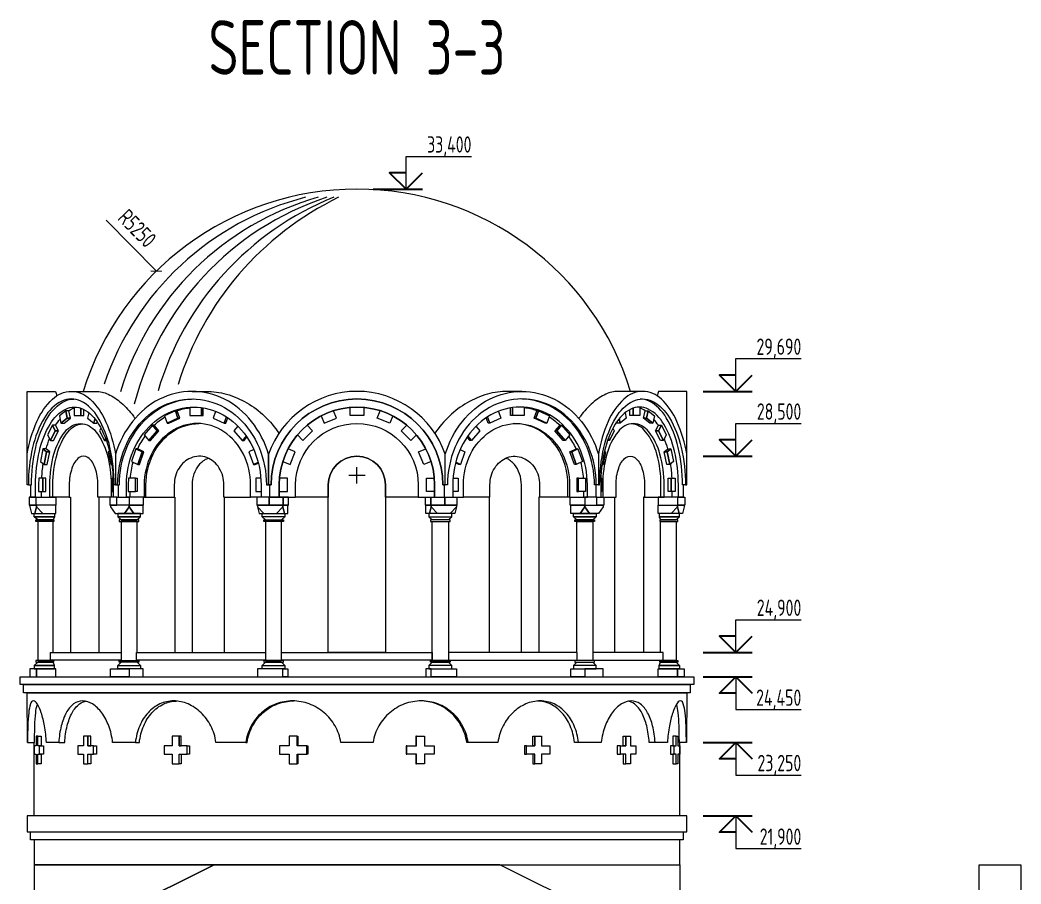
# Model space of a CAD drawing. Header units: millimetres. Extents: x -4890 to 184123, y 36 to 148549.
# Drawn here: x 16530 to 34890, y 86305 to 102157 of the extents above; entities that cross this region are included whole.
import ezdxf

# ---------------------------------------------------------------- set-up
doc = ezdxf.new("R2010")
doc.units = ezdxf.units.MM
for name, color, linetype, lineweight in [('Dimension', 4, 'Continuous', 5), ('Text', 169, 'Continuous', 5), ('Wall_Satelit', 253, 'Continuous', 5)]:
    doc.layers.add(name, color=color, linetype=linetype, lineweight=lineweight)
doc.styles.add('OK300', font='isocpeur.ttf', dxfattribs={"width": 0.7, "height": 300})
doc.styles.get("Standard").update_dxf_attribs({"font": 'arial.ttf'})
doc.dimstyles.get("Standard").update_dxf_attribs({"dimtxt": 0.18, "dimasz": 0.18, "dimexe": 0.18, "dimexo": 0.0625, "dimgap": 0.09, "dimtad": 0, "dimtih": 1, "dimtoh": 1, "dimdec": 4, "dimzin": 0, "dimdsep": 46, "dimtxsty": 'Standard', "dimcen": 0.09, "dimadec": 0, "dimazin": 0, "dimtfac": 1, "dimtdec": 4, "dimtofl": 0, "dimtmove": 0, "dimatfit": 3, "dimfxl": 1, "dimtolj": 1, "dimtzin": 0, "dimarcsym": 0})

# ---------------------------------------------------------------- blocks, each defined once
blk = doc.blocks.new('_ArchTick')
at = {"color": 0, "linetype": 'ByBlock', "const_width": 0.15}
blk.add_lwpolyline([(-0.5, -0.5), (0.5, 0.5)], dxfattribs=at)
blk = doc.blocks.new('*D214')
at = {"layer": 'Defpoints', "color": 0, "transparency": 16777216}
for p in [(19030, 97549), (22710, 93804)]:
    blk.add_point(p, dxfattribs=at)
at = {"layer": 'Dimension', "transparency": 16777216}
for p, q in [((18109, 98486), (19030, 97549)), ((22710, 93654), (22710, 93954)), ((22560, 93804), (22860, 93804))]:
    blk.add_line(p, q, dxfattribs=at)
at = {"layer": 'Dimension', "transparency": 16777216, "xscale": 150, "yscale": 150, "zscale": 150, "rotation": 314.4943165016878}
blk.add_blockref('_ArchTick', (19030, 97549), dxfattribs=at)
at = {"layer": 'Dimension', "transparency": 16777216, "insert": (18679, 98335), "char_height": 300, "attachment_point": 5, "rotation": 314.4943, "style": 'OK300'}
blk.add_mtext('\\A1;R5250', dxfattribs=at)
blk = doc.blocks.new('_Dot')
at = {"layer": 'Dimension', "color": 0, "lineweight": -2}
blk.add_line((-0.5, 0), (-1, 0), dxfattribs=at)
at = {"layer": 'Dimension', "color": 0, "const_width": 0.5}
blk.add_lwpolyline([(-0.25, 0, 1), (0.25, 0, 1)], format="xyb", close=True, dxfattribs=at)

msp = doc.modelspace()

# ---------------------------------------------------------------- linework, layer by layer
at = {"layer": 'Dimension'}
for points in [[(23609.7, 99053.7), (23609.7, 99653.7), (24809.7, 99653.7)], [(29659.7, 95343.7), (29659.7, 95943.7), (30859.7, 95943.7)], [(29659.7, 94153.7), (29659.7, 94753.7), (30859.7, 94753.7)], [(29659.7, 90553.7), (29659.7, 91153.7), (30859.7, 91153.7)], [(29659.7, 90103.7), (29659.7, 89503.7), (30859.7, 89503.7)], [(29659.7, 88903.7), (29659.7, 88303.7), (30859.7, 88303.7)], [(29659.7, 87553.7), (29659.7, 86953.7), (30859.7, 86953.7)]]:
    msp.add_lwpolyline(points, dxfattribs=at)
at = {"layer": 'Dimension', "lineweight": 30}
for points in [[(23609.7, 99353.7), (23309.7, 99353.7), (23609.7, 99053.7), (23909.7, 99353.7)], [(23009.7, 99053.7), (23909.7, 99053.7)], [(29659.7, 95643.7), (29359.7, 95643.7), (29659.7, 95343.7), (29959.7, 95643.7)], [(29059.7, 95343.7), (29959.7, 95343.7)], [(29659.7, 94453.7), (29359.7, 94453.7), (29659.7, 94153.7), (29959.7, 94453.7)], [(29059.7, 94153.7), (29959.7, 94153.7)], [(29659.7, 90853.7), (29359.7, 90853.7), (29659.7, 90553.7), (29959.7, 90853.7)], [(29059.7, 90553.7), (29959.7, 90553.7)], [(29059.7, 90103.7), (29959.7, 90103.7)], [(29659.7, 89803.7), (29359.7, 89803.7), (29659.7, 90103.7), (29959.7, 89803.7)], [(29059.7, 88903.7), (29959.7, 88903.7)], [(29659.7, 88603.7), (29359.7, 88603.7), (29659.7, 88903.7), (29959.7, 88603.7)], [(29059.7, 87553.7), (29959.7, 87553.7)], [(29659.7, 87253.7), (29359.7, 87253.7), (29659.7, 87553.7), (29959.7, 87253.7)]]:
    msp.add_lwpolyline(points, dxfattribs=at)
at = {"layer": 'Wall_Satelit'}
for points in [[(17814.2, 95199.7, -0.1035735), (18100.4, 94791.7, -0.0646477), (18280.7, 94188.5), (18280.7, 93628.7), (18257.7, 93628.7, 0.058534), (18179.7, 94312.1, 0.0797956), (17961.2, 94860.1, 0.1449935), (17645.4, 95164.2, 0.2253232), (17295, 95164.2, 0.145), (16979.2, 94860.1, 0.0798079), (16760.7, 94312.1, 0.0585284), (16682.7, 93628.7), (16659.7, 93628.7), (16659.7, 94188.5, -0.0646419), (16840, 94791.7, -0.1035671), (17126.2, 95199.7, -0.1844602), (17470.2, 95343.7, -0.1844602)], [(21048.6, 93628.7), (21088.6, 93628.7), (21088.6, 94188.5, 0.0960321), (20776.2, 94791.7, 0.107543), (20280.5, 95199.7, 0.1179153), (19684.7, 95343.7, 0.1179123), (19088.8, 95199.7, 0.1075353), (18593.1, 94791.7, 0.0960272), (18280.7, 94188.5), (18280.7, 93628.7), (18320.7, 93628.7, -0.0988043), (18455.7, 94312.1, -0.1081303), (18834.2, 94860.1, -0.1224212), (19381.1, 95164.2, -0.1300893), (19988.2, 95164.2, -0.1224249), (20535.1, 94860.1, -0.1081252), (20913.6, 94312.1, -0.0988043), (21048.6, 93628.7)], [(24284.7, 93628.7), (24330.7, 93628.7), (24330.7, 94188.5, 0.7126571), (21088.6, 94188.5), (21088.6, 93628.7), (21134.7, 93628.7, -1)], [(24370.7, 93628.7), (24330.7, 93628.7), (24330.7, 94188.5, -0.0960321), (24643.1, 94791.7, -0.107543), (25138.8, 95199.7, -0.1179153), (25734.7, 95343.7, -0.1179123), (26330.5, 95199.7, -0.1075353), (26826.2, 94791.7, -0.0960272), (27138.6, 94188.5), (27138.6, 93628.7), (27098.6, 93628.7, 0.0988043), (26963.6, 94312.1, 0.1081303), (26585.1, 94860.1, 0.1224212), (26038.2, 95164.2, 0.1300893), (25431.1, 95164.2, 0.1224249), (24884.2, 94860.1, 0.1081252), (24505.7, 94312.1, 0.0988043), (24370.7, 93628.7)], [(27605.1, 95199.7, 0.1035735), (27318.9, 94791.7, 0.0646477), (27138.6, 94188.5), (27138.6, 93628.7), (27161.6, 93628.7, -0.058534), (27239.6, 94312.1, -0.0797956), (27458.1, 94860.1, -0.1449935), (27773.9, 95164.2, -0.2253232), (28124.3, 95164.2, -0.145), (28440.1, 94860.1, -0.0798079), (28658.6, 94312.1, -0.0585284), (28736.6, 93628.7), (28759.7, 93628.7), (28759.7, 94188.5, 0.0646419), (28579.3, 94791.7, 0.1035671), (28293.1, 95199.7, 0.1844602), (27949.1, 95343.7, 0.1844602)], [(21134.7, 93628.7), (21106, 93628.7), (21106, 93403.7), (21284.7, 93403.7), (21284.7, 93628.7, -1), (24134.7, 93628.7), (24134.7, 93403.7), (24313.3, 93403.7), (24313.3, 93628.7), (24284.7, 93628.7, 1)], [(18807.9, 93403.7), (18483.1, 93403.7), (18483.1, 93628.7, -0.0988087), (18605.3, 94247, -0.1081083), (18947.7, 94742.8, -0.1224407), (19442.5, 95018, -0.1301271), (19991.8, 95018, -0.1224407), (20486.6, 94742.8, -0.1080977), (20829, 94247, -0.0988149), (20951.2, 93628.7), (20951.2, 93403.7), (20756.4, 93403.7), (20756.4, 93628.7, 0.1159641), (20625.9, 94191.2, 0.1303618), (20269.3, 94603, 0.1486737), (19782.2, 94753.7, 0.1486725), (19295, 94603, 0.1303559), (18938.4, 94191.2, 0.1159576), (18807.9, 93628.7)], [(23834.7, 93403.7), (24134.7, 93403.7), (24134.7, 93628.7, 1), (21284.7, 93628.7), (21284.7, 93403.7), (21584.7, 93403.7), (21584.7, 93628.7, -1), (23834.7, 93628.7), (23834.7, 93403.7)], [(26611.4, 93403.7), (26936.2, 93403.7), (26936.2, 93628.7, 0.0988087), (26814, 94247, 0.1081083), (26471.6, 94742.8, 0.1224407), (25976.8, 95018, 0.1301271), (25427.5, 95018, 0.1224407), (24932.7, 94742.8, 0.1080977), (24590.3, 94247, 0.0988149), (24468.1, 93628.7), (24468.1, 93403.7), (24662.9, 93403.7), (24662.9, 93628.7, -0.1159641), (24793.4, 94191.2, -0.1303618), (25150, 94603, -0.1486737), (25637.2, 94753.7, -0.1486725), (26124.3, 94603, -0.1303559), (26480.9, 94191.2, -0.1159576), (26611.4, 93628.7)], [(21584.7, 93403.7), (21584.7, 93628.7, -1), (23834.7, 93628.7), (23834.7, 93403.7), (23234.7, 93403.7), (23234.7, 93628.7, 1), (22184.7, 93628.7), (22184.7, 93403.7)], [(17978.5, 90553.7), (17978.5, 93403.7), (17957.9, 93403.7), (17957.9, 93628.7, 0.0854286), (17907.7, 93937.3, 0.1574785), (17776.5, 94128, 0.3168641), (17614.3, 94128, 0.1574785), (17483, 93937.3, 0.0854286), (17432.9, 93628.7), (17432.9, 93403.7), (17453.5, 93403.7), (17453.5, 90553.7)], [(20281.2, 90553.7), (20281.2, 93403.7), (20269.3, 93403.7), (20269.3, 93628.7, 0.1405423), (20182.5, 93937.3, 0.164114), (19955.2, 94128, 0.1999914), (19661.2, 94120.4, 0.1641376), (19446.8, 93937.3, 0.1405658), (19360, 93628.7), (19360, 93403.7), (19371.9, 93403.7), (19371.9, 90553.7)], [(22184.7, 90553.7), (22184.7, 93628.7, -1), (23234.7, 93628.7), (23234.7, 90553.7)], [(25138.1, 90553.7), (25138.1, 93403.7), (25150, 93403.7), (25150, 93628.7, -0.1405423), (25236.8, 93937.3, -0.164114), (25464.1, 94128, -0.1999914), (25758.1, 94120.4, -0.1641376), (25972.5, 93937.3, -0.1405658), (26059.3, 93628.7), (26059.3, 93403.7), (26047.4, 93403.7), (26047.4, 90553.7)], [(27440.8, 90553.7), (27440.8, 93403.7), (27461.4, 93403.7), (27461.4, 93628.7, -0.0854286), (27511.6, 93937.3, -0.1574785), (27642.8, 94128, -0.3168641), (27805.1, 94128, -0.1574785), (27936.3, 93937.3, -0.0854286), (27986.4, 93628.7), (27986.4, 93403.7), (27965.8, 93403.7), (27965.8, 90553.7)], [(22709.7, 89813.7), (28759.7, 89813.7), (28752.4, 88903.7, 0.0072971), (28746.3, 89206.4, 0.0189197), (28729.8, 89447.3, 0.0601223), (28696.2, 89608.4, 0.3078086), (28643.4, 89663.7, 0.2346755), (28575, 89608.4, 0.0623089), (28501.3, 89447.3, 0.036122), (28440.5, 89206.4, 0.0315664), (28405.5, 88903.7), (28179.4, 88903.7, 0.0444181), (28133, 89206.4, 0.0641275), (28041.7, 89447.3, 0.1104474), (27906, 89608.4, 0.1597558), (27740, 89663.7, 0.1395558), (27560.8, 89608.4, 0.0945827), (27391.2, 89447.3, 0.0697233), (27262.3, 89206.4, 0.062942), (27191.5, 88903.7), (26773.6, 88903.7, 0.0717393), (26694.1, 89206.4, 0.0830906), (26541.9, 89447.3, 0.1016692), (26324.8, 89608.4, 0.1083476), (26070.9, 89663.7, 0.1016088), (25808.1, 89608.4, 0.091264), (25568.3, 89447.3, 0.0824864), (25391, 89206.4, 0.0823936), (25295.1, 88903.7), (24749.1, 88903.7, 0.0866888), (24648.6, 89206.4, 0.0873007), (24458.6, 89447.3, 0.0916947), (24193.1, 89608.4, 0.0908954), (23889.9, 89663.7, 0.0891481), (23583.6, 89608.4, 0.0884215), (23310.2, 89447.3, 0.0865111), (23111.5, 89206.4, 0.090048), (23005.2, 88903.7), (22709.7, 88903.7), (22414.1, 88903.7, 0.090048), (22307.9, 89206.4, 0.0865111), (22109.1, 89447.3, 0.0884215), (21835.7, 89608.4, 0.0891481), (21529.4, 89663.7, 0.0908954), (21226.2, 89608.4, 0.0916947), (20960.7, 89447.3, 0.0873007), (20770.8, 89206.4, 0.0866888), (20670.2, 88903.7), (20124.2, 88903.7, 0.0823936), (20028.3, 89206.4, 0.0824864), (19851, 89447.3, 0.091264), (19611.2, 89608.4, 0.1016088), (19348.5, 89663.7, 0.1083476), (19094.5, 89608.4, 0.1016692), (18877.4, 89447.3, 0.0830906), (18725.2, 89206.4, 0.0717393), (18645.7, 88903.7), (18227.8, 88903.7, 0.062942), (18157, 89206.4, 0.0697233), (18028.1, 89447.3, 0.0945827), (17858.5, 89608.4, 0.1395558), (17679.3, 89663.7, 0.1597558), (17513.3, 89608.4, 0.1104474), (17377.6, 89447.3, 0.0641275), (17286.3, 89206.4, 0.0444181), (17239.9, 88903.7), (17013.8, 88903.7, 0.0315664), (16978.8, 89206.4, 0.036122), (16918, 89447.3, 0.0623089), (16844.4, 89608.4, 0.2346755), (16775.9, 89663.7, 0.3078086), (16723.1, 89608.4, 0.0601223), (16689.5, 89447.3, 0.0189197), (16673, 89206.4, 0.0072971), (16666.9, 88903.7), (16659.7, 89813.7)]]:
    msp.add_lwpolyline(points, format="xyb", close=True, dxfattribs=at)
for points in [[(16659.7, 94188.5), (16659.7, 95343.7), (17179.7, 95343.7, -0.0044536), (17204.6, 95261.3, 4.4190412)], [(17470.2, 95343.7), (17920.6, 95343.7, -0.1050398), (18143.5, 95291.9, -0.0730773), (18383.5, 95135, -0.0542736), (18609, 94889.5, -0.0214192), (18638.1, 94846.1, 3.5532198)], [(19684.7, 95343.7), (19942.8, 95343.7, -0.0683076), (20315, 95291.9, -0.1215412), (21013.4, 94889.5, -0.0572217), (21278.4, 94573.6, 3.3284029)], [(25734.7, 95343.7), (25476.5, 95343.7, 0.0683076), (25104.3, 95291.9, 0.1215412), (24405.9, 94889.5, 0.0572217), (24140.9, 94573.6, -3.3284029)], [(27949.1, 95343.7), (27498.7, 95343.7, 0.1050398), (27275.8, 95291.9, 0.0730773), (27035.8, 95135, 0.0542736), (26810.3, 94889.5, 0.0214192), (26781.2, 94846.1, -3.5532198)], [(28759.7, 94188.5), (28759.7, 95343.7), (28239.6, 95343.7, 0.0044536), (28214.7, 95261.3, -4.4190412)], [(16682.7, 93628.7), (16739, 93628.7, -0.0585397), (16817, 94312.1, -0.0798015), (17035.5, 94860.1, -0.1449935), (17351.3, 95164.2, -0.1292421), (17515.4, 95201.2, 0.107296)], [(18320.7, 93628.7), (18353.2, 93628.7, -0.0988043), (18488.2, 94312.1, -0.1081303), (18866.7, 94860.1, -0.1224212), (19413.6, 95164.2, -0.0673537), (19714.3, 95203.4, 0.1239794)], [(27098.6, 93628.7), (27066.1, 93628.7, 0.0988043), (26931.1, 94312.1, 0.1081303), (26552.6, 94860.1, 0.1224212), (26005.7, 95164.2, 0.0673537), (25705, 95203.4, -0.1239794)], [(28736.6, 93628.7), (28680.3, 93628.7, 0.0585397), (28602.3, 94312.1, 0.0798015), (28383.8, 94860.1, 0.1449935), (28068, 95164.2, 0.1292421), (27903.9, 95201.2, -0.107296)], [(16724.7, 93628.7), (16724.7, 93403.7), (16814, 93403.7), (16814, 93628.7, -0.058532), (16884.6, 94247, -0.0797795), (17082.3, 94742.8, -0.1450106), (17367.9, 95018, -0.2253868), (17685, 95018, -0.1450178), (17970.7, 94742.8, -0.0797865), (18168.4, 94247, -0.058532), (18239, 93628.7), (18239, 93403.7)], [(17425.2, 94988, -0.0938993), (17520.3, 95038.1, -0.0938993)], [(19411.7, 94988, -0.0583327), (19641.4, 95040.8, -0.0583327)], [(26007.6, 94988, 0.0583327), (25777.9, 95040.8, 0.0583327)], [(28694.7, 93628.7), (28694.7, 93403.7), (28605.3, 93403.7), (28605.3, 93628.7, 0.058532), (28534.8, 94247, 0.0797795), (28337.1, 94742.8, 0.1450106), (28051.4, 95018, 0.2253868), (27734.3, 95018, 0.1450178), (27448.6, 94742.8, 0.0797865), (27250.9, 94247, 0.058532), (27180.3, 93628.7), (27180.3, 93403.7)], [(27994.1, 94988, 0.0938993), (27899, 95038.1, 0.0938993)], [(17432.9, 93403.7), (17076.6, 93403.7), (17076.6, 93628.7, -0.0693554), (17151.9, 94191.2, -0.1059815), (17357.8, 94603, -0.2206041), (17639.1, 94753.7, -0.2206041), (17920.3, 94603, -0.1059893), (18126.2, 94191.2, -0.0693621), (18201.6, 93628.7), (18201.6, 93403.7), (17978.5, 93403.7)], [(17132.9, 93403.7), (17132.9, 93628.7, -0.0693485), (17208.2, 94191.2, -0.1059741), (17414.1, 94603, -0.2205776), (17678.7, 94749.3, 0.1686622)], [(17181.4, 94720.9, -0.0307667), (17265.6, 94833.4, -0.0307667)], [(18840.4, 93403.7), (18840.4, 93628.7, -0.1159576), (18970.9, 94191.2, -0.1303559), (19327.5, 94603, -0.1486678), (19810.7, 94753.1, 0.993949)], [(18989.4, 94720.9, -0.0457022), (19186.2, 94872.7, -0.0457022)], [(26578.9, 93403.7), (26578.9, 93628.7, 0.1159576), (26448.4, 94191.2, 0.1303559), (26091.8, 94603, 0.1486678), (25608.6, 94753.1, -0.993949)], [(26429.9, 94720.9, 0.0457022), (26233.1, 94872.7, 0.0457022)], [(27986.4, 93403.7), (28342.7, 93403.7), (28342.7, 93628.7, 0.0693554), (28267.4, 94191.2, 0.1059815), (28061.5, 94603, 0.2206041), (27780.2, 94753.7, 0.2206041), (27499, 94603, 0.1059893), (27293.1, 94191.2, 0.0693621), (27217.7, 93628.7), (27217.7, 93403.7), (27440.8, 93403.7)], [(28286.4, 93403.7), (28286.4, 93628.7, 0.0693485), (28211.1, 94191.2, 0.1059741), (28005.2, 94603, 0.2205776), (27740.6, 94749.3, -0.1686622)], [(28237.9, 94720.9, 0.0307667), (28153.7, 94833.4, 0.0307667)], [(17007.3, 94287.4, -0.0221598), (17070.5, 94476.6, -0.0221598)], [(18687.8, 94287.4, -0.0435093), (18823.3, 94521.6, -0.0435093)], [(26731.5, 94287.4, 0.0435093), (26596, 94521.6, 0.0435093)], [(28412, 94287.4, 0.0221598), (28348.8, 94476.6, 0.0221598)], [(16929.3, 93753.7, -0.0242371), (16953.8, 94014.5, -0.0242371)], [(18553.4, 93753.7, -0.0440403), (18602.5, 94042.1, -0.0440403)], [(19693.4, 90553.7), (19693.4, 93628.7, -0.0816218), (19726.1, 93829.7, -0.091475), (19819.9, 94000, -0.1225596), (19977, 94118.8, 0.2059016)], [(25725.9, 90553.7), (25725.9, 93628.7, 0.0816218), (25693.2, 93829.7, 0.091475), (25599.5, 94000, 0.1225596), (25442.3, 94118.8, -0.2059016)], [(26865.9, 93753.7, 0.0440403), (26816.8, 94042.1, 0.0440403)], [(28490, 93753.7, 0.0242371), (28465.5, 94014.5, 0.0242371)], [(16666.9, 88903.7), (16795.8, 88903.7, -0.007022), (16801.6, 89206.4, -0.0187201), (16817.6, 89447.2, -0.0600416), (16848.8, 89601.1, 0.1611355)], [(17239.9, 88903.7), (17349.3, 88903.7, -0.0442034), (17395.3, 89206.4, -0.0640675), (17486.2, 89447.2, -0.1105779), (17621.5, 89608.4, -0.1597218), (17742.1, 89656.5, 3.075377)], [(18645.7, 88903.7), (18718.8, 88903.7, -0.0716239), (18798.1, 89206.4, -0.0831407), (18950, 89447.2, -0.1017353), (19166.8, 89608.4, -0.1082922), (19399.6, 89661.5, 0.6290144)], [(20670.2, 88903.7), (20695.9, 88903.7, -0.0866245), (20796.3, 89206.4, -0.0873402), (20986.1, 89447.2, -0.0916876), (21251.5, 89608.4, -0.0908063), (21551.4, 89663.4, 0.5189537)], [(24749.1, 88903.7), (24723.5, 88903.7, 0.0866245), (24623, 89206.4, 0.0873402), (24433.2, 89447.2, 0.0916876), (24167.8, 89608.4, 0.0908063), (23867.9, 89663.4, -0.5189537)], [(26773.6, 88903.7), (26700.5, 88903.7, 0.0716239), (26621.2, 89206.4, 0.0831407), (26469.3, 89447.2, 0.1017353), (26252.5, 89608.4, 0.1082922), (26019.7, 89661.5, -0.6290144)], [(28179.4, 88903.7), (28070.1, 88903.7, 0.0442034), (28024, 89206.4, 0.0640675), (27933.1, 89447.2, 0.1105779), (27797.8, 89608.4, 0.1597218), (27677.2, 89656.5, -3.075377)], [(28752.4, 88903.7), (28623.5, 88903.7, 0.007022), (28617.7, 89206.4, 0.0187201), (28601.7, 89447.2, 0.0600416), (28570.5, 89601.1, -0.1611355)]]:
    msp.add_lwpolyline(points, format="xyb", dxfattribs=at)
for points in [[(17253.4, 94892.3), (17281.1, 94758.8), (17396.6, 94854.5), (17368.9, 94988)], [(17368.9, 94988), (17396.6, 94854.5), (17452.9, 94854.5), (17425.2, 94988)], [(19179.2, 94892.3), (19227.1, 94758.8), (19427.1, 94854.5), (19379.2, 94988)], [(19379.2, 94988), (19427.1, 94854.5), (19459.6, 94854.5), (19411.7, 94988)], [(26040.1, 94988), (25992.2, 94854.5), (25959.7, 94854.5), (26007.6, 94988)], [(26240.1, 94892.3), (26192.2, 94758.8), (25992.2, 94854.5), (26040.1, 94988)], [(28050.4, 94988), (28022.7, 94854.5), (27966.5, 94854.5), (27994.1, 94988)], [(28165.9, 94892.3), (28138.2, 94758.8), (28022.7, 94854.5), (28050.4, 94988)], [(17281.1, 94758.8), (17337.4, 94758.8), (17452.9, 94854.5), (17396.6, 94854.5)], [(19459.6, 94854.5), (19427.1, 94854.5), (19227.1, 94758.8), (19259.6, 94758.8)], [(25959.7, 94854.5), (25992.2, 94854.5), (26192.2, 94758.8), (26159.7, 94758.8)], [(28138.2, 94758.8), (28081.9, 94758.8), (27966.5, 94854.5), (28022.7, 94854.5)], [(17125.1, 94720.9), (17036.7, 94544.1), (17087.8, 94441.9), (17176.2, 94618.7)], [(17176.2, 94618.7), (17087.8, 94441.9), (17144.1, 94441.9), (17232.5, 94618.7)], [(17125.1, 94720.9), (17176.2, 94618.7), (17232.5, 94618.7), (17181.4, 94720.9)], [(18956.9, 94720.9), (18803.8, 94544.1), (18892.3, 94441.9), (19045.4, 94618.7)], [(19077.9, 94618.7), (19045.4, 94618.7), (18892.3, 94441.9), (18924.8, 94441.9)], [(18956.9, 94720.9), (19045.4, 94618.7), (19077.9, 94618.7), (18989.4, 94720.9)], [(26462.4, 94720.9), (26373.9, 94618.7), (26341.4, 94618.7), (26429.9, 94720.9)], [(26341.4, 94618.7), (26373.9, 94618.7), (26527, 94441.9), (26494.5, 94441.9)], [(26462.4, 94720.9), (26615.5, 94544.1), (26527, 94441.9), (26373.9, 94618.7)], [(28294.2, 94720.9), (28243.1, 94618.7), (28186.8, 94618.7), (28237.9, 94720.9)], [(28243.1, 94618.7), (28331.5, 94441.9), (28275.2, 94441.9), (28186.8, 94618.7)], [(28294.2, 94720.9), (28382.6, 94544.1), (28331.5, 94441.9), (28243.1, 94618.7)], [(16951, 94287.4), (16903.1, 94056.5), (16969.9, 94001.2), (17017.7, 94232.1)], [(17007.3, 94287.4), (16951, 94287.4), (17017.7, 94232.1), (17074, 94232.1)], [(17074, 94232.1), (17017.7, 94232.1), (16969.9, 94001.2), (17026.2, 94001.2)], [(18655.3, 94287.4), (18572.5, 94056.5), (18688.1, 94001.2), (18771, 94232.1)], [(18655.3, 94287.4), (18771, 94232.1), (18803.5, 94232.1), (18687.8, 94287.4)], [(18803.5, 94232.1), (18771, 94232.1), (18688.1, 94001.2), (18720.6, 94001.2)], [(26764, 94287.4), (26648.4, 94232.1), (26615.9, 94232.1), (26731.5, 94287.4)], [(26615.9, 94232.1), (26648.4, 94232.1), (26731.2, 94001.2), (26698.7, 94001.2)], [(26764, 94287.4), (26846.8, 94056.5), (26731.2, 94001.2), (26648.4, 94232.1)], [(28412, 94287.4), (28468.3, 94287.4), (28401.6, 94232.1), (28345.3, 94232.1)], [(28345.3, 94232.1), (28401.6, 94232.1), (28449.4, 94001.2), (28393.1, 94001.2)], [(28468.3, 94287.4), (28516.2, 94056.5), (28449.4, 94001.2), (28401.6, 94232.1)], [(16873, 93753.7), (16870.3, 93628.7), (16870.3, 93503.7), (16945.3, 93503.7), (16945.3, 93753.7)], [(16945.3, 93753.7), (16945.3, 93503.7), (17001.6, 93503.7), (17001.6, 93753.7)], [(18520.3, 93753.7), (18515.6, 93628.7), (18515.6, 93503.7), (18645.5, 93503.7), (18645.5, 93753.7)], [(18645.5, 93753.7), (18678, 93753.7), (18678, 93503.7), (18645.5, 93503.7)], [(26773.8, 93753.7), (26741.3, 93753.7), (26741.3, 93503.7), (26773.8, 93503.7)], [(26899, 93753.7), (26903.7, 93628.7), (26903.7, 93503.7), (26773.8, 93503.7), (26773.8, 93753.7)], [(28474, 93753.7), (28474, 93503.7), (28417.7, 93503.7), (28417.7, 93753.7)], [(28546.3, 93753.7), (28549, 93628.7), (28549, 93503.7), (28474, 93503.7), (28474, 93753.7)], [(16697.1, 93253.7), (16826.5, 93253.7), (16826.5, 93403.7), (16697.1, 93403.7)], [(16826.5, 93403.7), (17186.9, 93403.7), (17186.9, 93253.7), (16826.5, 93253.7)], [(18178.7, 93253.7), (18308.2, 93253.7), (18308.2, 93403.7), (18178.7, 93403.7)], [(18308.2, 93403.7), (18532.3, 93403.7), (18532.3, 93253.7), (18308.2, 93253.7)], [(18532.3, 93253.7), (18796.1, 93253.7), (18796.1, 93403.7), (18532.3, 93403.7)], [(20874.5, 93253.7), (21098.6, 93253.7), (21098.6, 93403.7), (20874.5, 93403.7)], [(21098.6, 93253.7), (21357.4, 93253.7), (21357.4, 93403.7), (21098.6, 93403.7)], [(21357.4, 93253.7), (21454, 93253.7), (21454, 93403.7), (21357.4, 93403.7)], [(24061.9, 93253.7), (23965.3, 93253.7), (23965.3, 93403.7), (24061.9, 93403.7)], [(24320.7, 93253.7), (24061.9, 93253.7), (24061.9, 93403.7), (24320.7, 93403.7)], [(24544.9, 93253.7), (24320.7, 93253.7), (24320.7, 93403.7), (24544.9, 93403.7)], [(26887, 93253.7), (26623.2, 93253.7), (26623.2, 93403.7), (26887, 93403.7)], [(27111.2, 93403.7), (26887, 93403.7), (26887, 93253.7), (27111.2, 93253.7)], [(27240.6, 93253.7), (27111.2, 93253.7), (27111.2, 93403.7), (27240.6, 93403.7)], [(28592.8, 93403.7), (28232.4, 93403.7), (28232.4, 93253.7), (28592.8, 93253.7)], [(28722.2, 93253.7), (28592.8, 93253.7), (28592.8, 93403.7), (28722.2, 93403.7)], [(16707.1, 93253.7), (16707.1, 93223.7), (16738.2, 93103.7), (16800.3, 93103.7), (16831.3, 93223.7), (16831.3, 93253.7)], [(16791.1, 93103.7), (17163.5, 93103.7), (17163.5, 93043.7), (16791.1, 93043.7)], [(16831.3, 93223.7), (16800.3, 93103.7), (16947.2, 93103.7)], [(16831.3, 93253.7), (16831.3, 93223.7), (16947.2, 93103.7), (17183.9, 93103.7), (17183.9, 93253.7)], [(18191.2, 93253.7), (18191.2, 93223.7), (18276.1, 93103.7), (18445.8, 93103.7), (18530.7, 93223.7), (18530.7, 93253.7)], [(18321, 93043.7), (18737.9, 93043.7), (18737.9, 93103.7), (18321, 93103.7)], [(18530.7, 93223.7), (18445.8, 93103.7), (18615.5, 93103.7)], [(18530.7, 93253.7), (18530.7, 93223.7), (18615.5, 93103.7), (18788.7, 93103.7), (18788.7, 93253.7)], [(20886.1, 93253.7), (20886.1, 93223.7), (21002, 93103.7), (21233.8, 93103.7), (21349.7, 93223.7), (21349.7, 93253.7)], [(20886.1, 93223.7), (20917.2, 93103.7), (21002, 93103.7)], [(20970.9, 93103.7), (21388.4, 93103.7), (21388.4, 93043.7), (20970.9, 93043.7)], [(21233.8, 93103.7), (21380.8, 93103.7), (21349.7, 93223.7)], [(21349.7, 93253.7), (21349.7, 93223.7), (21380.8, 93103.7), (21444.2, 93103.7), (21444.2, 93253.7)], [(24069.6, 93253.7), (24069.6, 93223.7), (24038.5, 93103.7), (23975.1, 93103.7), (23975.1, 93253.7)], [(24448.4, 93103.7), (24030.9, 93103.7), (24030.9, 93043.7), (24448.4, 93043.7)], [(24185.5, 93103.7), (24038.5, 93103.7), (24069.6, 93223.7)], [(24533.2, 93253.7), (24533.2, 93223.7), (24417.3, 93103.7), (24185.5, 93103.7), (24069.6, 93223.7), (24069.6, 93253.7)], [(24533.2, 93223.7), (24502.2, 93103.7), (24417.3, 93103.7)], [(26888.7, 93253.7), (26888.7, 93223.7), (26803.8, 93103.7), (26630.6, 93103.7), (26630.6, 93253.7)], [(27098.3, 93043.7), (26681.4, 93043.7), (26681.4, 93103.7), (27098.3, 93103.7)], [(26888.7, 93223.7), (26973.5, 93103.7), (26803.8, 93103.7)], [(27228.1, 93253.7), (27228.1, 93223.7), (27143.2, 93103.7), (26973.5, 93103.7), (26888.7, 93223.7), (26888.7, 93253.7)], [(28588, 93253.7), (28588, 93223.7), (28472.1, 93103.7), (28235.4, 93103.7), (28235.4, 93253.7)], [(28628.2, 93103.7), (28255.8, 93103.7), (28255.8, 93043.7), (28628.2, 93043.7)], [(28588, 93223.7), (28619, 93103.7), (28472.1, 93103.7)], [(28712.2, 93253.7), (28712.2, 93223.7), (28681.2, 93103.7), (28619, 93103.7), (28588, 93223.7), (28588, 93253.7)], [(16791.1, 93043.7), (17163.5, 93043.7), (17140.7, 92983.7), (16855.3, 92983.7)], [(16821, 92983.7), (17152.8, 92983.7), (17152.8, 92953.7), (16821, 92953.7)], [(16855.3, 90403.7), (17140.7, 90403.7), (17140.7, 90413.7), (17091.7, 90413.7), (17091.7, 90553.7), (17140.7, 90553.7), (17140.7, 92953.7), (16855.3, 92953.7)], [(18321, 93043.7), (18384.2, 92983.7), (18679, 92983.7), (18737.9, 93043.7)], [(18350.7, 92953.7), (18710.5, 92953.7), (18710.5, 92983.7), (18350.7, 92983.7)], [(18679, 90553.7), (18679, 92953.7), (18384.2, 92953.7), (18384.2, 90403.7), (18679, 90403.7), (18679, 90413.7), (18668.9, 90413.7), (18668.9, 90553.7)], [(20970.9, 93043.7), (21032.9, 92983.7), (21327.8, 92983.7), (21388.4, 93043.7)], [(21000.1, 92983.7), (21359.9, 92983.7), (21359.9, 92953.7), (21000.1, 92953.7)], [(21032.9, 90403.7), (21327.8, 90403.7), (21327.8, 92953.7), (21032.9, 92953.7)], [(24448.4, 93043.7), (24386.4, 92983.7), (24091.5, 92983.7), (24030.9, 93043.7)], [(24419.2, 92983.7), (24059.4, 92983.7), (24059.4, 92953.7), (24419.2, 92953.7)], [(24386.4, 90403.7), (24091.5, 90403.7), (24091.5, 92953.7), (24386.4, 92953.7)], [(27098.3, 93043.7), (27035.1, 92983.7), (26740.3, 92983.7), (26681.4, 93043.7)], [(27068.6, 92953.7), (26708.8, 92953.7), (26708.8, 92983.7), (27068.6, 92983.7)], [(26740.3, 90553.7), (26740.3, 92953.7), (27035.1, 92953.7), (27035.1, 90403.7), (26740.3, 90403.7), (26740.3, 90413.7), (26750.4, 90413.7), (26750.4, 90553.7)], [(28628.2, 93043.7), (28255.8, 93043.7), (28278.6, 92983.7), (28564, 92983.7)], [(28598.3, 92983.7), (28266.5, 92983.7), (28266.5, 92953.7), (28598.3, 92953.7)], [(28564, 90403.7), (28278.6, 90403.7), (28278.6, 90413.7), (28327.6, 90413.7), (28327.6, 90553.7), (28278.6, 90553.7), (28278.6, 92953.7), (28564, 92953.7)], [(17091.7, 90553.7), (18384.2, 90553.7), (18384.2, 90413.7), (17091.7, 90413.7)], [(18668.9, 90553.7), (21032.9, 90553.7), (21032.9, 90413.7), (18668.9, 90413.7)], [(21327.8, 90553.7), (24091.5, 90553.7), (24091.5, 90413.7), (21327.8, 90413.7)], [(26750.4, 90553.7), (24386.4, 90553.7), (24386.4, 90413.7), (26750.4, 90413.7)], [(28327.6, 90553.7), (27035.1, 90553.7), (27035.1, 90413.7), (28327.6, 90413.7)], [(16855.3, 90373.7), (16791.1, 90313.7), (17163.5, 90313.7), (17140.7, 90373.7)], [(16821, 90373.7), (17152.8, 90373.7), (17152.8, 90403.7), (16821, 90403.7)], [(18384.2, 90373.7), (18321, 90313.7), (18737.9, 90313.7), (18679, 90373.7)], [(18350.7, 90403.7), (18710.5, 90403.7), (18710.5, 90373.7), (18350.7, 90373.7)], [(21032.9, 90373.7), (20970.9, 90313.7), (21388.4, 90313.7), (21327.8, 90373.7)], [(21000.1, 90373.7), (21359.9, 90373.7), (21359.9, 90403.7), (21000.1, 90403.7)], [(24386.4, 90373.7), (24448.4, 90313.7), (24030.9, 90313.7), (24091.5, 90373.7)], [(24419.2, 90373.7), (24059.4, 90373.7), (24059.4, 90403.7), (24419.2, 90403.7)], [(27035.1, 90373.7), (27098.3, 90313.7), (26681.4, 90313.7), (26740.3, 90373.7)], [(27068.6, 90403.7), (26708.8, 90403.7), (26708.8, 90373.7), (27068.6, 90373.7)], [(28564, 90373.7), (28628.2, 90313.7), (28255.8, 90313.7), (28278.6, 90373.7)], [(28598.3, 90373.7), (28266.5, 90373.7), (28266.5, 90403.7), (28598.3, 90403.7)], [(16831.3, 90253.7), (16707.1, 90253.7), (16707.1, 90103.7), (16831.3, 90103.7)], [(16791.1, 90253.7), (17163.5, 90253.7), (17163.5, 90313.7), (16791.1, 90313.7)], [(16831.3, 90103.7), (17183.9, 90103.7), (17183.9, 90253.7), (16831.3, 90253.7)], [(18530.7, 90103.7), (18191.2, 90103.7), (18191.2, 90253.7), (18530.7, 90253.7)], [(18321, 90313.7), (18737.9, 90313.7), (18737.9, 90253.7), (18321, 90253.7)], [(18530.7, 90103.7), (18788.7, 90103.7), (18788.7, 90253.7), (18530.7, 90253.7)], [(20886.1, 90103.7), (21349.7, 90103.7), (21349.7, 90253.7), (20886.1, 90253.7)], [(20970.9, 90313.7), (21388.4, 90313.7), (21388.4, 90253.7), (20970.9, 90253.7)], [(21349.7, 90253.7), (21444.2, 90253.7), (21444.2, 90103.7), (21349.7, 90103.7)], [(24069.6, 90253.7), (23975.1, 90253.7), (23975.1, 90103.7), (24069.6, 90103.7)], [(24448.4, 90313.7), (24030.9, 90313.7), (24030.9, 90253.7), (24448.4, 90253.7)], [(24533.2, 90103.7), (24069.6, 90103.7), (24069.6, 90253.7), (24533.2, 90253.7)], [(26888.7, 90103.7), (26630.6, 90103.7), (26630.6, 90253.7), (26888.7, 90253.7)], [(27098.3, 90313.7), (26681.4, 90313.7), (26681.4, 90253.7), (27098.3, 90253.7)], [(26888.7, 90103.7), (27228.1, 90103.7), (27228.1, 90253.7), (26888.7, 90253.7)], [(28588, 90103.7), (28235.4, 90103.7), (28235.4, 90253.7), (28588, 90253.7)], [(28628.2, 90253.7), (28255.8, 90253.7), (28255.8, 90313.7), (28628.2, 90313.7)], [(28588, 90253.7), (28712.2, 90253.7), (28712.2, 90103.7), (28588, 90103.7)], [(16529.7, 90103.7), (28889.7, 90103.7), (28889.7, 89963.7), (16529.7, 89963.7)], [(16594.7, 89963.7), (28824.7, 89963.7), (28824.7, 89813.7), (16594.7, 89813.7)], [(16789.9, 88838.7), (16789.9, 88688.7), (16825, 88688.7), (16825, 88508.7), (16854.3, 88508.7), (16854.3, 88688.7), (16889.4, 88688.7), (16889.4, 88838.7), (16854.3, 88838.7), (16854.3, 89018.7), (16825, 89018.7), (16825, 88838.7)], [(16854.3, 89018.7), (16918.5, 89018.7), (16918.5, 88838.7), (16854.3, 88838.7)], [(17591.6, 88838.7), (17591.6, 88688.7), (17691.6, 88688.7), (17691.6, 88508.7), (17775, 88508.7), (17775, 88688.7), (17875, 88688.7), (17875, 88838.7), (17775, 88838.7), (17775, 89018.7), (17691.6, 89018.7), (17691.6, 88838.7)], [(17775, 88838.7), (17829.4, 88838.7), (17829.4, 89018.7), (17775, 89018.7)], [(19172.5, 88838.7), (19172.5, 88688.7), (19322.2, 88688.7), (19322.2, 88508.7), (19446.9, 88508.7), (19446.9, 88688.7), (19596.6, 88688.7), (19596.6, 88838.7), (19446.9, 88838.7), (19446.9, 89018.7), (19322.2, 89018.7), (19322.2, 88838.7)], [(19446.9, 88838.7), (19483.3, 88838.7), (19483.3, 89018.7), (19446.9, 89018.7)], [(21291.9, 88838.7), (21291.9, 88688.7), (21468.5, 88688.7), (21468.5, 88508.7), (21615.6, 88508.7), (21615.6, 88688.7), (21792.1, 88688.7), (21792.1, 88838.7), (21615.6, 88838.7), (21615.6, 89018.7), (21468.5, 89018.7), (21468.5, 88838.7)], [(21615.6, 89018.7), (21628.4, 89018.7), (21628.4, 88838.7), (21615.6, 88838.7)], [(24127.4, 88838.7), (24127.4, 88688.7), (23950.8, 88688.7), (23950.8, 88508.7), (23803.7, 88508.7), (23803.7, 88688.7), (23627.2, 88688.7), (23627.2, 88838.7), (23803.7, 88838.7), (23803.7, 89018.7), (23950.8, 89018.7), (23950.8, 88838.7)], [(23803.7, 89018.7), (23790.9, 89018.7), (23790.9, 88838.7), (23803.7, 88838.7)], [(26246.8, 88838.7), (26246.8, 88688.7), (26097.1, 88688.7), (26097.1, 88508.7), (25972.4, 88508.7), (25972.4, 88688.7), (25822.7, 88688.7), (25822.7, 88838.7), (25972.4, 88838.7), (25972.4, 89018.7), (26097.1, 89018.7), (26097.1, 88838.7)], [(25972.4, 88838.7), (25936, 88838.7), (25936, 89018.7), (25972.4, 89018.7)], [(27827.7, 88838.7), (27827.7, 88688.7), (27727.7, 88688.7), (27727.7, 88508.7), (27644.3, 88508.7), (27644.3, 88688.7), (27544.3, 88688.7), (27544.3, 88838.7), (27644.3, 88838.7), (27644.3, 89018.7), (27727.7, 89018.7), (27727.7, 88838.7)], [(27644.3, 88838.7), (27589.9, 88838.7), (27589.9, 89018.7), (27644.3, 89018.7)], [(28565, 89018.7), (28500.8, 89018.7), (28500.8, 88838.7), (28565, 88838.7)], [(28629.4, 88838.7), (28629.4, 88688.7), (28594.3, 88688.7), (28594.3, 88508.7), (28565, 88508.7), (28565, 88688.7), (28529.9, 88688.7), (28529.9, 88838.7), (28565, 88838.7), (28565, 89018.7), (28594.3, 89018.7), (28594.3, 88838.7)], [(16854.3, 88688.7), (16918.5, 88688.7), (16918.5, 88508.7), (16854.3, 88508.7)], [(16889.4, 88838.7), (16958.5, 88838.7), (16958.5, 88688.7), (16889.4, 88688.7)], [(17775, 88688.7), (17829.4, 88688.7), (17829.4, 88508.7), (17775, 88508.7)], [(17875, 88838.7), (17933.6, 88838.7), (17933.6, 88688.7), (17875, 88688.7)], [(19446.9, 88688.7), (19483.3, 88688.7), (19483.3, 88508.7), (19446.9, 88508.7)], [(19596.6, 88838.7), (19635.8, 88838.7), (19635.8, 88688.7), (19596.6, 88688.7)], [(21628.4, 88508.7), (21615.6, 88508.7), (21615.6, 88688.7), (21628.4, 88688.7)], [(21792.1, 88838.7), (21805.9, 88838.7), (21805.9, 88688.7), (21792.1, 88688.7)], [(23627.2, 88838.7), (23613.4, 88838.7), (23613.4, 88688.7), (23627.2, 88688.7)], [(23790.9, 88508.7), (23803.7, 88508.7), (23803.7, 88688.7), (23790.9, 88688.7)], [(25822.7, 88838.7), (25783.6, 88838.7), (25783.6, 88688.7), (25822.7, 88688.7)], [(25972.4, 88688.7), (25936, 88688.7), (25936, 88508.7), (25972.4, 88508.7)], [(27544.3, 88838.7), (27485.7, 88838.7), (27485.7, 88688.7), (27544.3, 88688.7)], [(27644.3, 88688.7), (27589.9, 88688.7), (27589.9, 88508.7), (27644.3, 88508.7)], [(28529.9, 88838.7), (28460.8, 88838.7), (28460.8, 88688.7), (28529.9, 88688.7)], [(28565, 88688.7), (28500.8, 88688.7), (28500.8, 88508.7), (28565, 88508.7)], [(16659.7, 87263.7), (28759.7, 87263.7), (28759.7, 87553.7), (16659.7, 87553.7)], [(28694.7, 87113.7), (16724.7, 87113.7), (16724.7, 87263.7), (28694.7, 87263.7)], [(16789.7, 86653.7), (28629.7, 86653.7), (28629.7, 87113.7), (16789.7, 87113.7)], [(16789.7, 86653.7), (16789.7, 85009.2), (20089.7, 86653.7)], [(16789.7, 83103.6), (22709.7, 86053.7), (28629.7, 83103.6), (28629.7, 85009.2), (25329.7, 86653.7), (20089.7, 86653.7), (16789.7, 85009.2)], [(28629.7, 86653.7), (28629.7, 85009.2), (25329.7, 86653.7)], [(34889.7, 84553.7), (34119.7, 84553.7), (34119.7, 86653.7), (34889.7, 86653.7)]]:
    msp.add_lwpolyline(points, close=True, dxfattribs=at)
for points in [[(17520.3, 95053.7), (17520.3, 94903.7), (17645.3, 94903.7), (17645.3, 95027)], [(17645.3, 95034.1), (17645.3, 94903.7), (17701.6, 94903.7), (17701.6, 95009.1)], [(17789.1, 94951.7), (17769, 94854.5), (17884.5, 94758.8), (17899.7, 94832.1)], [(19641.4, 95051.1), (19641.4, 94903.7), (19857.9, 94903.7), (19857.9, 95044.5)], [(19857.9, 95035.4), (19857.9, 94903.7), (19890.4, 94903.7), (19890.4, 95039.7)], [(20116.1, 94976.9), (20072.2, 94854.5), (20272.2, 94758.8), (20314.3, 94876.1)], [(22050.9, 94892.3), (22106.2, 94758.8), (22337.2, 94854.5), (22281.9, 94988)], [(22834.7, 95048.2), (22834.7, 94903.7), (22584.7, 94903.7), (22584.7, 95048.2)], [(23368.4, 94892.3), (23313.1, 94758.8), (23082.1, 94854.5), (23137.4, 94988)], [(25303.2, 94976.9), (25347.1, 94854.5), (25147.1, 94758.8), (25105, 94876.1)], [(25561.4, 95035.4), (25561.4, 94903.7), (25528.9, 94903.7), (25528.9, 95039.7)], [(25777.9, 95051.1), (25777.9, 94903.7), (25561.4, 94903.7), (25561.4, 95044.5)], [(27630.2, 94951.7), (27650.3, 94854.5), (27534.8, 94758.8), (27519.6, 94832.1)], [(27774, 95034.1), (27774, 94903.7), (27717.7, 94903.7), (27717.7, 95009.1)], [(27899, 95053.7), (27899, 94903.7), (27774, 94903.7), (27774, 95027)], [(17901.9, 94842.8), (17884.5, 94758.8), (17940.8, 94758.8), (17945.9, 94783.4)], [(20311.9, 94869.6), (20272.2, 94758.8), (20304.7, 94758.8), (20340.6, 94858.9)], [(25107.4, 94869.6), (25147.1, 94758.8), (25114.6, 94758.8), (25078.7, 94858.9)], [(27517.4, 94842.8), (27534.8, 94758.8), (27478.5, 94758.8), (27473.4, 94783.4)], [(18013.5, 94666.9), (17989.4, 94618.7), (18077.8, 94441.9), (18095.8, 94478.1)], [(20527.2, 94703.4), (20453.9, 94618.7), (20607, 94441.9), (20677.6, 94523.5)], [(21617.5, 94544.1), (21719.7, 94441.9), (21896.5, 94618.7), (21794.3, 94720.9)], [(23801.8, 94544.1), (23699.6, 94441.9), (23522.8, 94618.7), (23625, 94720.9)], [(24892.1, 94703.4), (24965.4, 94618.7), (24812.3, 94441.9), (24741.7, 94523.5)], [(27405.8, 94666.9), (27429.9, 94618.7), (27341.5, 94441.9), (27323.5, 94478.1)], [(18097.6, 94481.7), (18077.8, 94441.9), (18112.3, 94441.9)], [(20677.1, 94522.9), (20607, 94441.9), (20639.5, 94441.9), (20692, 94502.6)], [(24742.2, 94522.9), (24812.3, 94441.9), (24779.8, 94441.9), (24727.3, 94502.6)], [(27321.7, 94481.7), (27341.5, 94441.9), (27307, 94441.9)], [(18168, 94248.9), (18147.8, 94232.1), (18195.7, 94001.2), (18209.5, 94012.6)], [(20817.3, 94274.7), (20728.4, 94232.1), (20811.2, 94001.2), (20897.9, 94042.6)], [(21350.4, 94056.5), (21483.9, 94001.2), (21579.5, 94232.1), (21446, 94287.4)], [(24068.9, 94056.5), (23935.4, 94001.2), (23839.8, 94232.1), (23973.3, 94287.4)], [(24602, 94274.7), (24690.9, 94232.1), (24608.1, 94001.2), (24521.4, 94042.6)], [(27251.3, 94248.9), (27271.5, 94232.1), (27223.6, 94001.2), (27209.9, 94012.6)], [(18212.2, 94014.8), (18195.7, 94001.2), (18214.1, 94001.2)], [(20891.8, 94039.7), (20811.2, 94001.2), (20843.7, 94001.2), (20901.5, 94028.8)], [(24527.5, 94039.7), (24608.1, 94001.2), (24575.6, 94001.2), (24517.8, 94028.8)], [(27207.1, 94014.8), (27223.6, 94001.2), (27205.2, 94001.2)], [(18236.5, 93753.7), (18220.3, 93753.7), (18220.3, 93503.7), (18239, 93503.7)], [(20946.6, 93753.7), (20853.8, 93753.7), (20853.8, 93503.7), (20951.2, 93503.7)], [(21284.7, 93503.7), (21434.7, 93503.7), (21434.7, 93753.7), (21290.1, 93753.7)], [(24134.7, 93503.7), (23984.7, 93503.7), (23984.7, 93753.7), (24129.2, 93753.7)], [(24472.7, 93753.7), (24565.5, 93753.7), (24565.5, 93503.7), (24468.1, 93503.7)], [(27182.8, 93753.7), (27199, 93753.7), (27199, 93503.7), (27180.3, 93503.7)], [(16926.6, 93403.7), (16926.6, 93503.7)], [(18328.3, 93628.7), (18328.3, 93403.7)], [(18548.1, 93403.7), (18548.1, 93503.7)], [(26871.2, 93403.7), (26871.2, 93503.7)], [(27091, 93628.7), (27091, 93403.7)], [(28492.7, 93403.7), (28492.7, 93503.7)], [(18807.9, 93403.7), (19360, 93403.7)], [(20281.2, 93403.7), (20756.4, 93403.7)], [(25138.1, 93403.7), (24662.9, 93403.7)], [(26611.4, 93403.7), (26059.3, 93403.7)], [(16789.7, 87553.7), (16789.7, 88903.7)], [(28629.7, 87553.7), (28629.7, 88903.7)]]:
    msp.add_lwpolyline(points, dxfattribs=at)
for centre, radius, start, end in [((22709.7, 93803.8), 5249.9, 17.05696, 162.94304), ((23063, 93803.8), 5261.8, 104.24894, 161.48729), ((23446.8, 93803.8), 5301.4, 105.84726, 163.21754), ((23835.1, 93803.8), 5369.2, 108.22243, 165.96644), ((24335.3, 93803.8), 5495.9, 111.88144, 163.61798), ((24848.3, 93803.8), 5668.8, 115.88878, 162.89728)]:
    msp.add_arc(centre, radius, start, end, dxfattribs=at)

# ---------------------------------------------------------------- texts
at = {"layer": 'Dimension', "char_height": 300, "attachment_point": 9, "style": 'OK300'}
for s, insert in [('33,400', (24809.7, 99653.7)), ('29,690', (30859.7, 95943.7)), ('28,500', (30859.7, 94753.7)), ('24,900', (30859.7, 91153.7)), ('24,450', (30859.7, 89503.7)), ('23,250', (30859.7, 88303.7)), ('21,900', (30859.7, 86953.7))]:
    msp.add_mtext(s, dxfattribs=dict(at, insert=insert))
at = {"layer": 'Text', "linetype": 'Continuous', "insert": (22709.7, 101153.7), "char_height": 1000, "attachment_point": 8, "style": 'OK300'}
msp.add_mtext('SECTION 3-3', dxfattribs=at)

# ---------------------------------------------------------------- dimensions: what is measured, and where the dimension line sits
at = {"layer": 'Dimension'}
dim = msp.add_radius_dim(center=(22709.7, 93803.8), mpoint=(19030.3, 97548.7), dimstyle='Standard', override={"dimtxt": 300, "dimasz": 150, "dimexe": 150, "dimexo": 150, "dimgap": 150, "dimtad": 1, "dimtih": 0, "dimtoh": 0, "dimdec": 0, "dimtxsty": 'OK300', "dimblk": 'ArchTick', "dimcen": 150, "dimdle": 150, "dimclrd": 256, "dimclre": 256, "dimclrt": 256, "dimtdec": 0, "dimatfit": 3, "dimldrblk": 'Dot', "dimlwd": 65535, "dimlwe": 65535}, dxfattribs=at)
dim.commit()
dim.dimension.update_dxf_attribs({"geometry": '*D214', "text_midpoint": (18678.7, 98334.6)})

doc.saveas('drawing.dxf')
